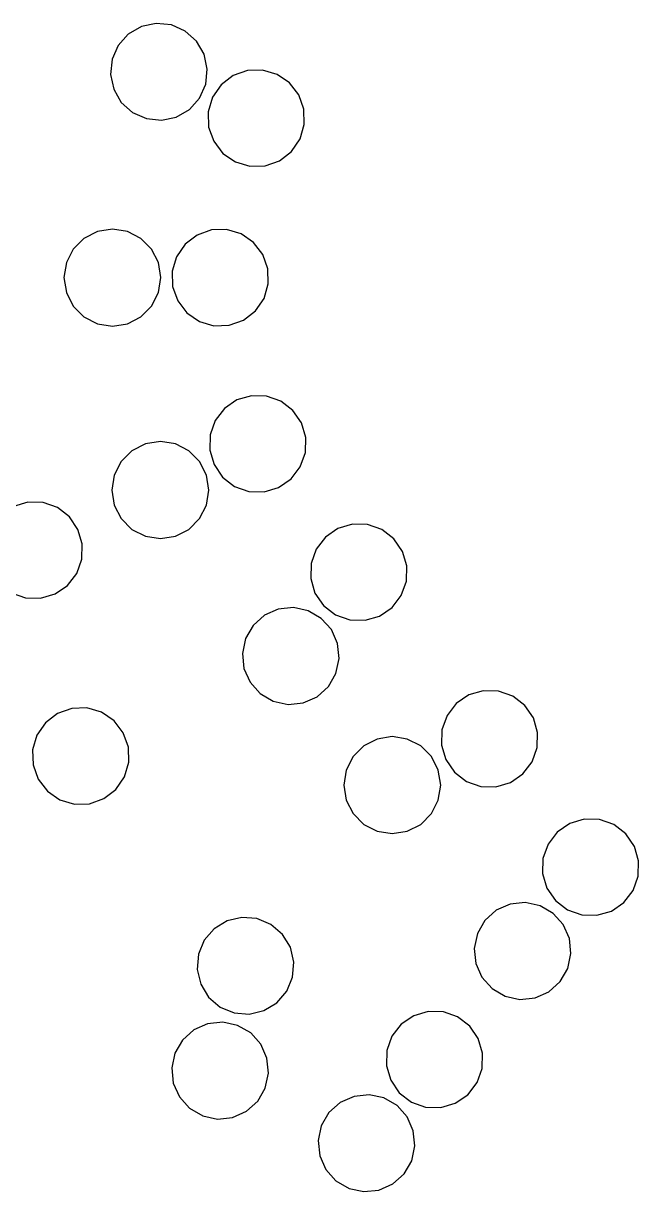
# Model space of a CAD drawing. Header units: metres. Extents: x -351 to 351, y -124 to 360.
# Drawn here: x -239.4 to -175.9, y -14.7 to 105.7 of the extents above; entities that cross this region are included whole.
import ezdxf

# ---------------------------------------------------------------- set-up
doc = ezdxf.new("R2010")
doc.units = ezdxf.units.M

msp = doc.modelspace()

# ---------------------------------------------------------------- linework, layer by layer
for p, q in [((-227.22311, 105.41159, -623.5383), (-228.5766, 104.627205, -623.5383)), ((-225.6935, 105.73934, -623.5383), (-227.22311, 105.41159, -623.5383)), ((-224.13745, 105.57837, -623.5383), (-225.6935, 105.73934, -623.5383)), ((-222.7073, 104.94443, -623.5383), (-224.13745, 105.57837, -623.5383)), ((-221.54306, 103.89958, -623.5383), (-222.7073, 104.94443, -623.5383)), ((-228.5766, 104.627205, -623.5383), (-229.62144, 103.46296, -623.5383)), ((-220.75868, 102.546104, -623.5383), (-221.54306, 103.89958, -623.5383)), ((-229.62144, 103.46296, -623.5383), (-230.25539, 102.03282, -623.5383)), ((-220.43094, 101.01648, -623.5383), (-220.75868, 102.546104, -623.5383)), ((-230.25539, 102.03282, -623.5383), (-230.41635, 100.47678, -623.5383)), ((-230.41635, 100.47678, -623.5383), (-230.08861, 98.94715, -623.5383)), ((-220.5919, 99.460434, -623.5383), (-220.43094, 101.01648, -623.5383)), ((-217.76706, 100.35717, -623.5383), (-219.00735, 99.40384, -623.5383)), ((-216.29286, 100.88056, -623.5383), (-217.76706, 100.35717, -623.5383)), ((-214.7291, 100.92279, -623.5383), (-216.29286, 100.88056, -623.5383)), ((-213.2288, 100.47972, -623.5383), (-214.7291, 100.92279, -623.5383)), ((-211.93886, 99.59472, -623.5383), (-213.2288, 100.47972, -623.5383)), ((-230.08861, 98.94715, -623.5383), (-229.30423, 97.59367, -623.5383)), ((-221.22585, 98.0303, -623.5383), (-220.5919, 99.460434, -623.5383)), ((-219.00735, 99.40384, -623.5383), (-219.89236, 98.1139, -623.5383)), ((-210.98553, 98.35442, -623.5383), (-211.93886, 99.59472, -623.5383)), ((-229.30423, 97.59367, -623.5383), (-228.13997, 96.54883, -623.5383)), ((-222.27069, 96.86605, -623.5383), (-221.22585, 98.0303, -623.5383)), ((-219.89236, 98.1139, -623.5383), (-220.33543, 96.61361, -623.5383)), ((-210.46214, 96.88023, -623.5383), (-210.98553, 98.35442, -623.5383)), ((-228.13997, 96.54883, -623.5383), (-226.70984, 95.91489, -623.5383)), ((-223.62418, 96.081665, -623.5383), (-222.27069, 96.86605, -623.5383)), ((-220.33543, 96.61361, -623.5383), (-220.2932, 95.049835, -623.5383)), ((-210.4199, 95.31646, -623.5383), (-210.46214, 96.88023, -623.5383)), ((-226.70984, 95.91489, -623.5383), (-225.1538, 95.753914, -623.5383)), ((-225.1538, 95.753914, -623.5383), (-223.62418, 96.081665, -623.5383)), ((-210.86298, 93.81617, -623.5383), (-210.4199, 95.31646, -623.5383)), ((-220.2932, 95.049835, -623.5383), (-219.7698, 93.575645, -623.5383)), ((-219.7698, 93.575645, -623.5383), (-218.81648, 92.33535, -623.5383)), ((-211.74799, 92.52623, -623.5383), (-210.86298, 93.81617, -623.5383)), ((-218.81648, 92.33535, -623.5383), (-217.52654, 91.45035, -623.5383)), ((-214.46248, 91.04951, -623.5383), (-212.98828, 91.5729, -623.5383)), ((-212.98828, 91.5729, -623.5383), (-211.74799, 92.52623, -623.5383)), ((-217.52654, 91.45035, -623.5383), (-216.02625, 91.00728, -623.5383)), ((-216.02625, 91.00728, -623.5383), (-214.46248, 91.04951, -623.5383)), ((-230.21721, 84.5218, -623.5383), (-231.7623, 84.277084, -623.5383)), ((-228.67212, 84.277084, -623.5383), (-230.21721, 84.5218, -623.5383)), ((-220.00652, 84.437325, -623.5383), (-221.48071, 83.91393, -623.5383)), ((-218.44275, 84.47955, -623.5383), (-220.00652, 84.437325, -623.5383)), ((-216.94246, 84.03648, -623.5383), (-218.44275, 84.47955, -623.5383)), ((-233.15613, 83.56688, -623.5383), (-234.2623, 82.460724, -623.5383)), ((-231.7623, 84.277084, -623.5383), (-233.15613, 83.56688, -623.5383)), ((-227.27829, 83.56688, -623.5383), (-228.67212, 84.277084, -623.5383)), ((-226.17212, 82.460724, -623.5383), (-227.27829, 83.56688, -623.5383)), ((-221.48071, 83.91393, -623.5383), (-222.72101, 82.9606, -623.5383)), ((-215.65251, 83.15148, -623.5383), (-216.94246, 84.03648, -623.5383)), ((-214.69919, 81.91119, -623.5383), (-215.65251, 83.15148, -623.5383)), ((-234.2623, 82.460724, -623.5383), (-234.97249, 81.06688, -623.5383)), ((-225.46193, 81.06688, -623.5383), (-226.17212, 82.460724, -623.5383)), ((-222.72101, 82.9606, -623.5383), (-223.60602, 81.67066, -623.5383)), ((-234.97249, 81.06688, -623.5383), (-235.21721, 79.5218, -623.5383)), ((-225.21721, 79.5218, -623.5383), (-225.46193, 81.06688, -623.5383)), ((-223.60602, 81.67066, -623.5383), (-224.04909, 80.17037, -623.5383)), ((-214.1758, 80.437, -623.5383), (-214.69919, 81.91119, -623.5383)), ((-235.21721, 79.5218, -623.5383), (-234.97249, 77.976715, -623.5383)), ((-225.46193, 77.976715, -623.5383), (-225.21721, 79.5218, -623.5383)), ((-224.04909, 80.17037, -623.5383), (-224.00685, 78.6066, -623.5383)), ((-214.13356, 78.87322, -623.5383), (-214.1758, 80.437, -623.5383)), ((-224.00685, 78.6066, -623.5383), (-223.48346, 77.13241, -623.5383)), ((-214.57663, 77.37293, -623.5383), (-214.13356, 78.87322, -623.5383)), ((-234.97249, 77.976715, -623.5383), (-234.2623, 76.58287, -623.5383)), ((-226.17212, 76.58287, -623.5383), (-225.46193, 77.976715, -623.5383)), ((-223.48346, 77.13241, -623.5383), (-222.53014, 75.89211, -623.5383)), ((-215.46164, 76.08299, -623.5383), (-214.57663, 77.37293, -623.5383)), ((-234.2623, 76.58287, -623.5383), (-233.15614, 75.476715, -623.5383)), ((-227.27829, 75.476715, -623.5383), (-226.17212, 76.58287, -623.5383)), ((-216.70193, 75.12966, -623.5383), (-215.46164, 76.08299, -623.5383)), ((-233.15614, 75.476715, -623.5383), (-231.7623, 74.76652, -623.5383)), ((-231.7623, 74.76652, -623.5383), (-230.21721, 74.5218, -623.5383)), ((-230.21721, 74.5218, -623.5383), (-228.67212, 74.76652, -623.5383)), ((-228.67212, 74.76652, -623.5383), (-227.27829, 75.476715, -623.5383)), ((-222.53014, 75.89211, -623.5383), (-221.24019, 75.00711, -623.5383)), ((-221.24019, 75.00711, -623.5383), (-219.7399, 74.56404, -623.5383)), ((-218.17613, 74.60627, -623.5383), (-216.70193, 75.12966, -623.5383)), ((-219.7399, 74.56404, -623.5383), (-218.17613, 74.60627, -623.5383)), ((-217.37097, 66.90452, -623.5383), (-218.66092, 66.01952, -623.5383)), ((-215.87068, 67.347595, -623.5383), (-217.37097, 66.90452, -623.5383)), ((-214.3069, 67.30536, -623.5383), (-215.87068, 67.347595, -623.5383)), ((-212.83272, 66.78197, -623.5383), (-214.3069, 67.30536, -623.5383)), ((-211.59242, 65.82864, -623.5383), (-212.83272, 66.78197, -623.5383)), ((-218.66092, 66.01952, -623.5383), (-219.61424, 64.77922, -623.5383)), ((-210.70743, 64.5387, -623.5383), (-211.59242, 65.82864, -623.5383)), ((-219.61424, 64.77922, -623.5383), (-220.13763, 63.305035, -623.5383)), ((-210.26434, 63.03841, -623.5383), (-210.70743, 64.5387, -623.5383)), ((-220.13763, 63.305035, -623.5383), (-220.17987, 61.74126, -623.5383)), ((-210.30658, 61.474636, -623.5383), (-210.26434, 63.03841, -623.5383)), ((-228.207, 61.653324, -623.5383), (-229.31317, 60.547165, -623.5383)), ((-226.81317, 62.36352, -623.5383), (-228.207, 61.653324, -623.5383)), ((-225.26808, 62.60824, -623.5383), (-226.81317, 62.36352, -623.5383)), ((-223.72299, 62.36352, -623.5383), (-225.26808, 62.60824, -623.5383)), ((-222.32916, 61.653324, -623.5383), (-223.72299, 62.36352, -623.5383)), ((-221.22299, 60.547165, -623.5383), (-222.32916, 61.653324, -623.5383)), ((-220.17987, 61.74126, -623.5383), (-219.73679, 60.24097, -623.5383)), ((-210.82997, 60.000446, -623.5383), (-210.30658, 61.474636, -623.5383)), ((-229.31317, 60.547165, -623.5383), (-230.02336, 59.153324, -623.5383)), ((-220.5128, 59.153324, -623.5383), (-221.22299, 60.547165, -623.5383)), ((-219.73679, 60.24097, -623.5383), (-218.85179, 58.95103, -623.5383)), ((-230.02336, 59.153324, -623.5383), (-230.26808, 57.60824, -623.5383)), ((-220.26808, 57.60824, -623.5383), (-220.5128, 59.153324, -623.5383)), ((-211.7833, 58.760147, -623.5383), (-210.82997, 60.000446, -623.5383)), ((-218.85179, 58.95103, -623.5383), (-217.6115, 57.997704, -623.5383)), ((-217.6115, 57.997704, -623.5383), (-216.1373, 57.474308, -623.5383)), ((-214.57353, 57.43208, -623.5383), (-213.07324, 57.87515, -623.5383)), ((-213.07324, 57.87515, -623.5383), (-211.7833, 58.760147, -623.5383)), ((-230.26808, 57.60824, -623.5383), (-230.02336, 56.063152, -623.5383)), ((-220.5128, 56.063152, -623.5383), (-220.26808, 57.60824, -623.5383)), ((-216.1373, 57.474308, -623.5383), (-214.57353, 57.43208, -623.5383)), ((-238.93304, 56.370556, -623.5383), (-240.43333, 55.927486, -623.5383)), ((-237.36926, 56.328327, -623.5383), (-238.93304, 56.370556, -623.5383)), ((-235.89508, 55.80493, -623.5383), (-237.36926, 56.328327, -623.5383)), ((-234.65479, 54.851604, -623.5383), (-235.89508, 55.80493, -623.5383)), ((-230.02336, 56.063152, -623.5383), (-229.31317, 54.66931, -623.5383)), ((-221.22299, 54.66931, -623.5383), (-220.5128, 56.063152, -623.5383)), ((-233.76978, 53.561665, -623.5383), (-234.65479, 54.851604, -623.5383)), ((-229.31317, 54.66931, -623.5383), (-228.20702, 53.563152, -623.5383)), ((-222.32916, 53.563152, -623.5383), (-221.22299, 54.66931, -623.5383)), ((-233.3267, 52.061375, -623.5383), (-233.76978, 53.561665, -623.5383)), ((-228.20702, 53.563152, -623.5383), (-226.81317, 52.852955, -623.5383)), ((-223.72299, 52.852955, -623.5383), (-222.32916, 53.563152, -623.5383)), ((-206.95093, 53.653336, -623.5383), (-208.24088, 52.768333, -623.5383)), ((-205.45064, 54.096405, -623.5383), (-206.95093, 53.653336, -623.5383)), ((-203.88686, 54.054176, -623.5383), (-205.45064, 54.096405, -623.5383)), ((-202.41267, 53.53078, -623.5383), (-203.88686, 54.054176, -623.5383)), ((-201.17238, 52.577454, -623.5383), (-202.41267, 53.53078, -623.5383)), ((-233.36894, 50.4976, -623.5383), (-233.3267, 52.061375, -623.5383)), ((-226.81317, 52.852955, -623.5383), (-225.26808, 52.60824, -623.5383)), ((-225.26808, 52.60824, -623.5383), (-223.72299, 52.852955, -623.5383)), ((-208.24088, 52.768333, -623.5383), (-209.1942, 51.528038, -623.5383)), ((-200.28738, 51.287514, -623.5383), (-201.17238, 52.577454, -623.5383)), ((-209.1942, 51.528038, -623.5383), (-209.71759, 50.05385, -623.5383)), ((-199.8443, 49.787224, -623.5383), (-200.28738, 51.287514, -623.5383)), ((-233.89233, 49.02341, -623.5383), (-233.36894, 50.4976, -623.5383)), ((-209.71759, 50.05385, -623.5383), (-209.75983, 48.490074, -623.5383)), ((-199.88654, 48.22345, -623.5383), (-199.8443, 49.787224, -623.5383)), ((-234.84566, 47.78311, -623.5383), (-233.89233, 49.02341, -623.5383)), ((-209.75983, 48.490074, -623.5383), (-209.31674, 46.989784, -623.5383)), ((-200.40993, 46.74926, -623.5383), (-199.88654, 48.22345, -623.5383)), ((-240.67386, 47.020668, -623.5383), (-239.19966, 46.497272, -623.5383)), ((-236.1356, 46.898113, -623.5383), (-234.84566, 47.78311, -623.5383)), ((-209.31674, 46.989784, -623.5383), (-208.43175, 45.699844, -623.5383)), ((-239.19966, 46.497272, -623.5383), (-237.6359, 46.455044, -623.5383)), ((-237.6359, 46.455044, -623.5383), (-236.1356, 46.898113, -623.5383)), ((-201.36325, 45.50896, -623.5383), (-200.40993, 46.74926, -623.5383)), ((-214.53429, 44.701492, -623.5383), (-215.69853, 43.656643, -623.5383)), ((-213.10414, 45.33543, -623.5383), (-214.53429, 44.701492, -623.5383)), ((-211.5481, 45.496403, -623.5383), (-213.10414, 45.33543, -623.5383)), ((-210.01848, 45.168655, -623.5383), (-211.5481, 45.496403, -623.5383)), ((-208.665, 44.384266, -623.5383), (-210.01848, 45.168655, -623.5383)), ((-208.43175, 45.699844, -623.5383), (-207.19145, 44.746517, -623.5383)), ((-207.19145, 44.746517, -623.5383), (-205.71725, 44.22312, -623.5383)), ((-204.15349, 44.180893, -623.5383), (-202.6532, 44.623962, -623.5383)), ((-202.6532, 44.623962, -623.5383), (-201.36325, 45.50896, -623.5383)), ((-215.69853, 43.656643, -623.5383), (-216.48291, 42.303165, -623.5383)), ((-207.62015, 43.22002, -623.5383), (-208.665, 44.384266, -623.5383)), ((-205.71725, 44.22312, -623.5383), (-204.15349, 44.180893, -623.5383)), ((-216.48291, 42.303165, -623.5383), (-216.81065, 40.773537, -623.5383)), ((-206.9862, 41.789883, -623.5383), (-207.62015, 43.22002, -623.5383)), ((-206.82524, 40.23384, -623.5383), (-206.9862, 41.789883, -623.5383)), ((-216.81065, 40.773537, -623.5383), (-216.64969, 39.217495, -623.5383)), ((-207.15298, 38.704216, -623.5383), (-206.82524, 40.23384, -623.5383)), ((-216.64969, 39.217495, -623.5383), (-216.01575, 37.787357, -623.5383)), ((-207.93738, 37.350735, -623.5383), (-207.15298, 38.704216, -623.5383)), ((-216.01575, 37.787357, -623.5383), (-214.9709, 36.62311, -623.5383)), ((-209.10162, 36.305885, -623.5383), (-207.93738, 37.350735, -623.5383)), ((-214.9709, 36.62311, -623.5383), (-213.61742, 35.838722, -623.5383)), ((-210.53175, 35.671947, -623.5383), (-209.10162, 36.305885, -623.5383)), ((-193.44983, 36.48399, -623.5383), (-194.73978, 35.598988, -623.5383)), ((-191.94954, 36.92706, -623.5383), (-193.44983, 36.48399, -623.5383)), ((-190.38576, 36.88483, -623.5383), (-191.94954, 36.92706, -623.5383)), ((-188.91158, 36.361435, -623.5383), (-190.38576, 36.88483, -623.5383)), ((-187.67128, 35.408108, -623.5383), (-188.91158, 36.361435, -623.5383)), ((-234.4061, 35.103493, -623.5383), (-235.8803, 34.580097, -623.5383)), ((-232.84233, 35.14572, -623.5383), (-234.4061, 35.103493, -623.5383)), ((-231.34204, 34.702652, -623.5383), (-232.84233, 35.14572, -623.5383)), ((-213.61742, 35.838722, -623.5383), (-212.0878, 35.510975, -623.5383)), ((-212.0878, 35.510975, -623.5383), (-210.53175, 35.671947, -623.5383)), ((-194.73978, 35.598988, -623.5383), (-195.6931, 34.358692, -623.5383)), ((-186.78629, 34.118168, -623.5383), (-187.67128, 35.408108, -623.5383)), ((-235.8803, 34.580097, -623.5383), (-237.12059, 33.62677, -623.5383)), ((-230.0521, 33.81765, -623.5383), (-231.34204, 34.702652, -623.5383)), ((-229.09877, 32.57735, -623.5383), (-230.0521, 33.81765, -623.5383)), ((-195.6931, 34.358692, -623.5383), (-196.21649, 32.884502, -623.5383)), ((-186.3432, 32.617878, -623.5383), (-186.78629, 34.118168, -623.5383)), ((-237.12059, 33.62677, -623.5383), (-238.00558, 32.336826, -623.5383)), ((-228.57538, 31.10316, -623.5383), (-229.09877, 32.57735, -623.5383)), ((-196.21649, 32.884502, -623.5383), (-196.25873, 31.320726, -623.5383)), ((-186.38544, 31.054104, -623.5383), (-186.3432, 32.617878, -623.5383)), ((-238.00558, 32.336826, -623.5383), (-238.44867, 30.83654, -623.5383)), ((-202.89203, 31.942991, -623.5383), (-204.28586, 31.232794, -623.5383)), ((-201.34694, 32.18771, -623.5383), (-202.89203, 31.942991, -623.5383)), ((-199.80185, 31.942991, -623.5383), (-201.34694, 32.18771, -623.5383)), ((-198.408, 31.232794, -623.5383), (-199.80185, 31.942991, -623.5383)), ((-238.44867, 30.83654, -623.5383), (-238.40643, 29.272764, -623.5383)), ((-228.53314, 29.539387, -623.5383), (-228.57538, 31.10316, -623.5383)), ((-205.39203, 30.126635, -623.5383), (-206.10222, 28.732794, -623.5383)), ((-204.28586, 31.232794, -623.5383), (-205.39203, 30.126635, -623.5383)), ((-197.30185, 30.126635, -623.5383), (-198.408, 31.232794, -623.5383)), ((-196.59166, 28.732794, -623.5383), (-197.30185, 30.126635, -623.5383)), ((-196.25873, 31.320726, -623.5383), (-195.81564, 29.82044, -623.5383)), ((-186.90883, 29.579916, -623.5383), (-186.38544, 31.054104, -623.5383)), ((-238.40643, 29.272764, -623.5383), (-237.88304, 27.798576, -623.5383)), ((-228.97623, 28.0391, -623.5383), (-228.53314, 29.539387, -623.5383)), ((-195.81564, 29.82044, -623.5383), (-194.93065, 28.530499, -623.5383)), ((-187.86215, 28.339617, -623.5383), (-186.90883, 29.579916, -623.5383)), ((-237.88304, 27.798576, -623.5383), (-236.92972, 26.558277, -623.5383)), ((-229.86122, 26.749157, -623.5383), (-228.97623, 28.0391, -623.5383)), ((-206.10222, 28.732794, -623.5383), (-206.34694, 27.187708, -623.5383)), ((-196.34694, 27.187708, -623.5383), (-196.59166, 28.732794, -623.5383)), ((-194.93065, 28.530499, -623.5383), (-193.69035, 27.57717, -623.5383)), ((-189.1521, 27.454617, -623.5383), (-187.86215, 28.339617, -623.5383)), ((-236.92972, 26.558277, -623.5383), (-235.63977, 25.673277, -623.5383)), ((-231.10152, 25.79583, -623.5383), (-229.86122, 26.749157, -623.5383)), ((-206.34694, 27.187708, -623.5383), (-206.10222, 25.642624, -623.5383)), ((-196.59166, 25.642622, -623.5383), (-196.34694, 27.187708, -623.5383)), ((-193.69035, 27.57717, -623.5383), (-192.21616, 27.053776, -623.5383)), ((-192.21616, 27.053776, -623.5383), (-190.65239, 27.011545, -623.5383)), ((-190.65239, 27.011545, -623.5383), (-189.1521, 27.454617, -623.5383)), ((-235.63977, 25.673277, -623.5383), (-234.13948, 25.230206, -623.5383)), ((-232.57571, 25.272434, -623.5383), (-231.10152, 25.79583, -623.5383)), ((-206.10222, 25.642624, -623.5383), (-205.39203, 24.248783, -623.5383)), ((-197.30185, 24.248781, -623.5383), (-196.59166, 25.642622, -623.5383)), ((-234.13948, 25.230206, -623.5383), (-232.57571, 25.272434, -623.5383)), ((-205.39203, 24.248783, -623.5383), (-204.28587, 23.142624, -623.5383)), ((-198.40802, 23.142622, -623.5383), (-197.30185, 24.248781, -623.5383)), ((-204.28587, 23.142624, -623.5383), (-202.89203, 22.432425, -623.5383)), ((-199.80185, 22.432425, -623.5383), (-198.40802, 23.142622, -623.5383)), ((-183.02979, 23.232805, -623.5383), (-184.31973, 22.347805, -623.5383)), ((-181.5295, 23.675877, -623.5383), (-183.02979, 23.232805, -623.5383)), ((-179.96571, 23.633646, -623.5383), (-181.5295, 23.675877, -623.5383)), ((-178.49153, 23.110252, -623.5383), (-179.96571, 23.633646, -623.5383)), ((-177.25124, 22.156923, -623.5383), (-178.49153, 23.110252, -623.5383)), ((-202.89203, 22.432425, -623.5383), (-201.34694, 22.187708, -623.5383)), ((-201.34694, 22.187708, -623.5383), (-199.80185, 22.432425, -623.5383)), ((-184.31973, 22.347805, -623.5383), (-185.27306, 21.107508, -623.5383)), ((-176.36624, 20.866982, -623.5383), (-177.25124, 22.156923, -623.5383)), ((-185.27306, 21.107508, -623.5383), (-185.79645, 19.633318, -623.5383)), ((-175.92316, 19.366693, -623.5383), (-176.36624, 20.866982, -623.5383)), ((-185.79645, 19.633318, -623.5383), (-185.83868, 18.069542, -623.5383)), ((-175.9654, 17.80292, -623.5383), (-175.92316, 19.366693, -623.5383)), ((-185.83868, 18.069542, -623.5383), (-185.3956, 16.569256, -623.5383)), ((-176.48878, 16.328732, -623.5383), (-175.9654, 17.80292, -623.5383)), ((-185.3956, 16.569256, -623.5383), (-184.5106, 15.279314, -623.5383)), ((-177.44211, 15.088431, -623.5383), (-176.48878, 16.328732, -623.5383)), ((-189.183, 14.914898, -623.5383), (-190.61313, 14.28096, -623.5383)), ((-187.62695, 15.075871, -623.5383), (-189.183, 14.914898, -623.5383)), ((-186.09734, 14.748121, -623.5383), (-187.62695, 15.075871, -623.5383)), ((-184.74385, 13.963734, -623.5383), (-186.09734, 14.748121, -623.5383)), ((-184.5106, 15.279314, -623.5383), (-183.27031, 14.325986, -623.5383)), ((-178.73206, 14.203432, -623.5383), (-177.44211, 15.088431, -623.5383)), ((-216.86292, 13.544344, -623.5383), (-218.38492, 13.182888, -623.5383)), ((-215.3037, 13.41778, -623.5383), (-216.86292, 13.544344, -623.5383)), ((-213.85991, 12.815586, -623.5383), (-215.3037, 13.41778, -623.5383)), ((-190.61313, 14.28096, -623.5383), (-191.77739, 13.236113, -623.5383)), ((-183.699, 12.799488, -623.5383), (-184.74385, 13.963734, -623.5383)), ((-183.27031, 14.325986, -623.5383), (-181.79613, 13.80259, -623.5383)), ((-181.79613, 13.80259, -623.5383), (-180.23235, 13.760361, -623.5383)), ((-180.23235, 13.760361, -623.5383), (-178.73206, 14.203432, -623.5383)), ((-219.72075, 12.368797, -623.5383), (-220.73962, 11.181756, -623.5383)), ((-218.38492, 13.182888, -623.5383), (-219.72075, 12.368797, -623.5383)), ((-212.67287, 11.796709, -623.5383), (-213.85991, 12.815586, -623.5383)), ((-191.77739, 13.236113, -623.5383), (-192.56177, 11.882632, -623.5383)), ((-183.06506, 11.369349, -623.5383), (-183.699, 12.799488, -623.5383)), ((-220.73962, 11.181756, -623.5383), (-221.34183, 9.737963, -623.5383)), ((-211.85876, 10.460884, -623.5383), (-212.67287, 11.796709, -623.5383)), ((-192.56177, 11.882632, -623.5383), (-192.88951, 10.353005, -623.5383)), ((-182.9041, 9.813307, -623.5383), (-183.06506, 11.369349, -623.5383)), ((-221.34183, 9.737963, -623.5383), (-221.46838, 8.178745, -623.5383)), ((-211.49731, 8.93887, -623.5383), (-211.85876, 10.460884, -623.5383)), ((-192.88951, 10.353005, -623.5383), (-192.72855, 8.796965, -623.5383)), ((-183.23184, 8.283682, -623.5383), (-182.9041, 9.813307, -623.5383)), ((-211.62387, 7.379654, -623.5383), (-211.49731, 8.93887, -623.5383)), ((-192.72855, 8.796965, -623.5383), (-192.0946, 7.366826, -623.5383)), ((-221.46838, 8.178745, -623.5383), (-221.10693, 6.656733, -623.5383)), ((-212.22607, 5.935861, -623.5383), (-211.62387, 7.379654, -623.5383)), ((-192.0946, 7.366826, -623.5383), (-191.04976, 6.202579, -623.5383)), ((-184.01624, 6.930201, -623.5383), (-183.23184, 8.283682, -623.5383)), ((-221.10693, 6.656733, -623.5383), (-220.29283, 5.320908, -623.5383)), ((-191.04976, 6.202579, -623.5383), (-189.69627, 5.418191, -623.5383)), ((-185.18048, 5.885353, -623.5383), (-184.01624, 6.930201, -623.5383)), ((-220.29283, 5.320908, -623.5383), (-219.10579, 4.302031, -623.5383)), ((-213.24495, 4.74882, -623.5383), (-212.22607, 5.935861, -623.5383)), ((-189.69627, 5.418191, -623.5383), (-188.16666, 5.090443, -623.5383)), ((-188.16666, 5.090443, -623.5383), (-186.61061, 5.251416, -623.5383)), ((-186.61061, 5.251416, -623.5383), (-185.18048, 5.885353, -623.5383)), ((-219.10579, 4.302031, -623.5383), (-217.662, 3.699837, -623.5383)), ((-217.662, 3.699837, -623.5383), (-216.10278, 3.573273, -623.5383)), ((-216.10278, 3.573273, -623.5383), (-214.58078, 3.934729, -623.5383)), ((-214.58078, 3.934729, -623.5383), (-213.24495, 4.74882, -623.5383)), ((-197.63573, 3.852734, -623.5383), (-199.13602, 3.409663, -623.5383)), ((-196.07195, 3.810504, -623.5383), (-197.63573, 3.852734, -623.5383)), ((-194.59776, 3.28711, -623.5383), (-196.07195, 3.810504, -623.5383)), ((-220.39287, 2.578489, -623.5383), (-221.82301, 1.944552, -623.5383)), ((-218.83682, 2.739462, -623.5383), (-220.39287, 2.578489, -623.5383)), ((-217.3072, 2.411714, -623.5383), (-218.83682, 2.739462, -623.5383)), ((-215.95372, 1.627325, -623.5383), (-217.3072, 2.411714, -623.5383)), ((-200.42596, 2.524663, -623.5383), (-201.37929, 1.284365, -623.5383)), ((-199.13602, 3.409663, -623.5383), (-200.42596, 2.524663, -623.5383)), ((-193.35747, 2.333782, -623.5383), (-194.59776, 3.28711, -623.5383)), ((-221.82301, 1.944552, -623.5383), (-222.98726, 0.899703, -623.5383)), ((-214.90887, 0.46308, -623.5383), (-215.95372, 1.627325, -623.5383)), ((-201.37929, 1.284365, -623.5383), (-201.90268, -0.189824, -623.5383)), ((-192.47247, 1.043841, -623.5383), (-193.35747, 2.333782, -623.5383)), ((-222.98726, 0.899703, -623.5383), (-223.77164, -0.453777, -623.5383)), ((-214.27493, -0.96706, -623.5383), (-214.90887, 0.46308, -623.5383)), ((-192.02939, -0.456448, -623.5383), (-192.47247, 1.043841, -623.5383)), ((-223.77164, -0.453777, -623.5383), (-224.09938, -1.983403, -623.5383)), ((-214.11397, -2.523101, -623.5383), (-214.27493, -0.96706, -623.5383)), ((-201.90268, -0.189824, -623.5383), (-201.94492, -1.753599, -623.5383)), ((-192.07162, -2.020222, -623.5383), (-192.02939, -0.456448, -623.5383)), ((-224.09938, -1.983403, -623.5383), (-223.93842, -3.539445, -623.5383)), ((-201.94492, -1.753599, -623.5383), (-201.50183, -3.253887, -623.5383)), ((-192.59502, -3.494411, -623.5383), (-192.07162, -2.020222, -623.5383)), ((-223.93842, -3.539445, -623.5383), (-223.30447, -4.969583, -623.5383)), ((-214.44171, -4.052726, -623.5383), (-214.11397, -2.523101, -623.5383)), ((-201.50183, -3.253887, -623.5383), (-200.61684, -4.543828, -623.5383)), ((-193.54834, -4.73471, -623.5383), (-192.59502, -3.494411, -623.5383)), ((-215.22609, -5.406207, -623.5383), (-214.44171, -4.052726, -623.5383)), ((-203.73318, -4.747272, -623.5383), (-205.28923, -4.908244, -623.5383)), ((-202.20357, -5.075019, -623.5383), (-203.73318, -4.747272, -623.5383)), ((-200.61684, -4.543828, -623.5383), (-199.37654, -5.497156, -623.5383)), ((-194.83829, -5.619709, -623.5383), (-193.54834, -4.73471, -623.5383)), ((-223.30447, -4.969583, -623.5383), (-222.25963, -6.133829, -623.5383)), ((-216.39035, -6.451055, -623.5383), (-215.22609, -5.406207, -623.5383)), ((-206.71938, -5.542181, -623.5383), (-207.88362, -6.587029, -623.5383)), ((-205.28923, -4.908244, -623.5383), (-206.71938, -5.542181, -623.5383)), ((-200.85008, -5.859407, -623.5383), (-202.20357, -5.075019, -623.5383)), ((-199.80524, -7.023653, -623.5383), (-200.85008, -5.859407, -623.5383)), ((-199.37654, -5.497156, -623.5383), (-197.90234, -6.020551, -623.5383)), ((-197.90234, -6.020551, -623.5383), (-196.33858, -6.06278, -623.5383)), ((-196.33858, -6.06278, -623.5383), (-194.83829, -5.619709, -623.5383)), ((-222.25963, -6.133829, -623.5383), (-220.90614, -6.918217, -623.5383)), ((-220.90614, -6.918217, -623.5383), (-219.37653, -7.245966, -623.5383)), ((-219.37653, -7.245966, -623.5383), (-217.82048, -7.084992, -623.5383)), ((-217.82048, -7.084992, -623.5383), (-216.39035, -6.451055, -623.5383)), ((-207.88362, -6.587029, -623.5383), (-208.668, -7.94051, -623.5383)), ((-199.1713, -8.453793, -623.5383), (-199.80524, -7.023653, -623.5383)), ((-208.668, -7.94051, -623.5383), (-208.99574, -9.470136, -623.5383)), ((-208.99574, -9.470136, -623.5383), (-208.83478, -11.026177, -623.5383)), ((-199.01033, -10.009834, -623.5383), (-199.1713, -8.453793, -623.5383)), ((-199.33807, -11.539458, -623.5383), (-199.01033, -10.009834, -623.5383)), ((-208.83478, -11.026177, -623.5383), (-208.20084, -12.456316, -623.5383)), ((-200.12247, -12.89294, -623.5383), (-199.33807, -11.539458, -623.5383)), ((-208.20084, -12.456316, -623.5383), (-207.15599, -13.620562, -623.5383)), ((-201.28671, -13.937788, -623.5383), (-200.12247, -12.89294, -623.5383)), ((-207.15599, -13.620562, -623.5383), (-205.8025, -14.404949, -623.5383)), ((-205.8025, -14.404949, -623.5383), (-204.27289, -14.732698, -623.5383)), ((-202.71684, -14.571725, -623.5383), (-201.28671, -13.937788, -623.5383)), ((-204.27289, -14.732698, -623.5383), (-202.71684, -14.571725, -623.5383))]:
    msp.add_line(p, q)

doc.saveas('drawing.dxf')
